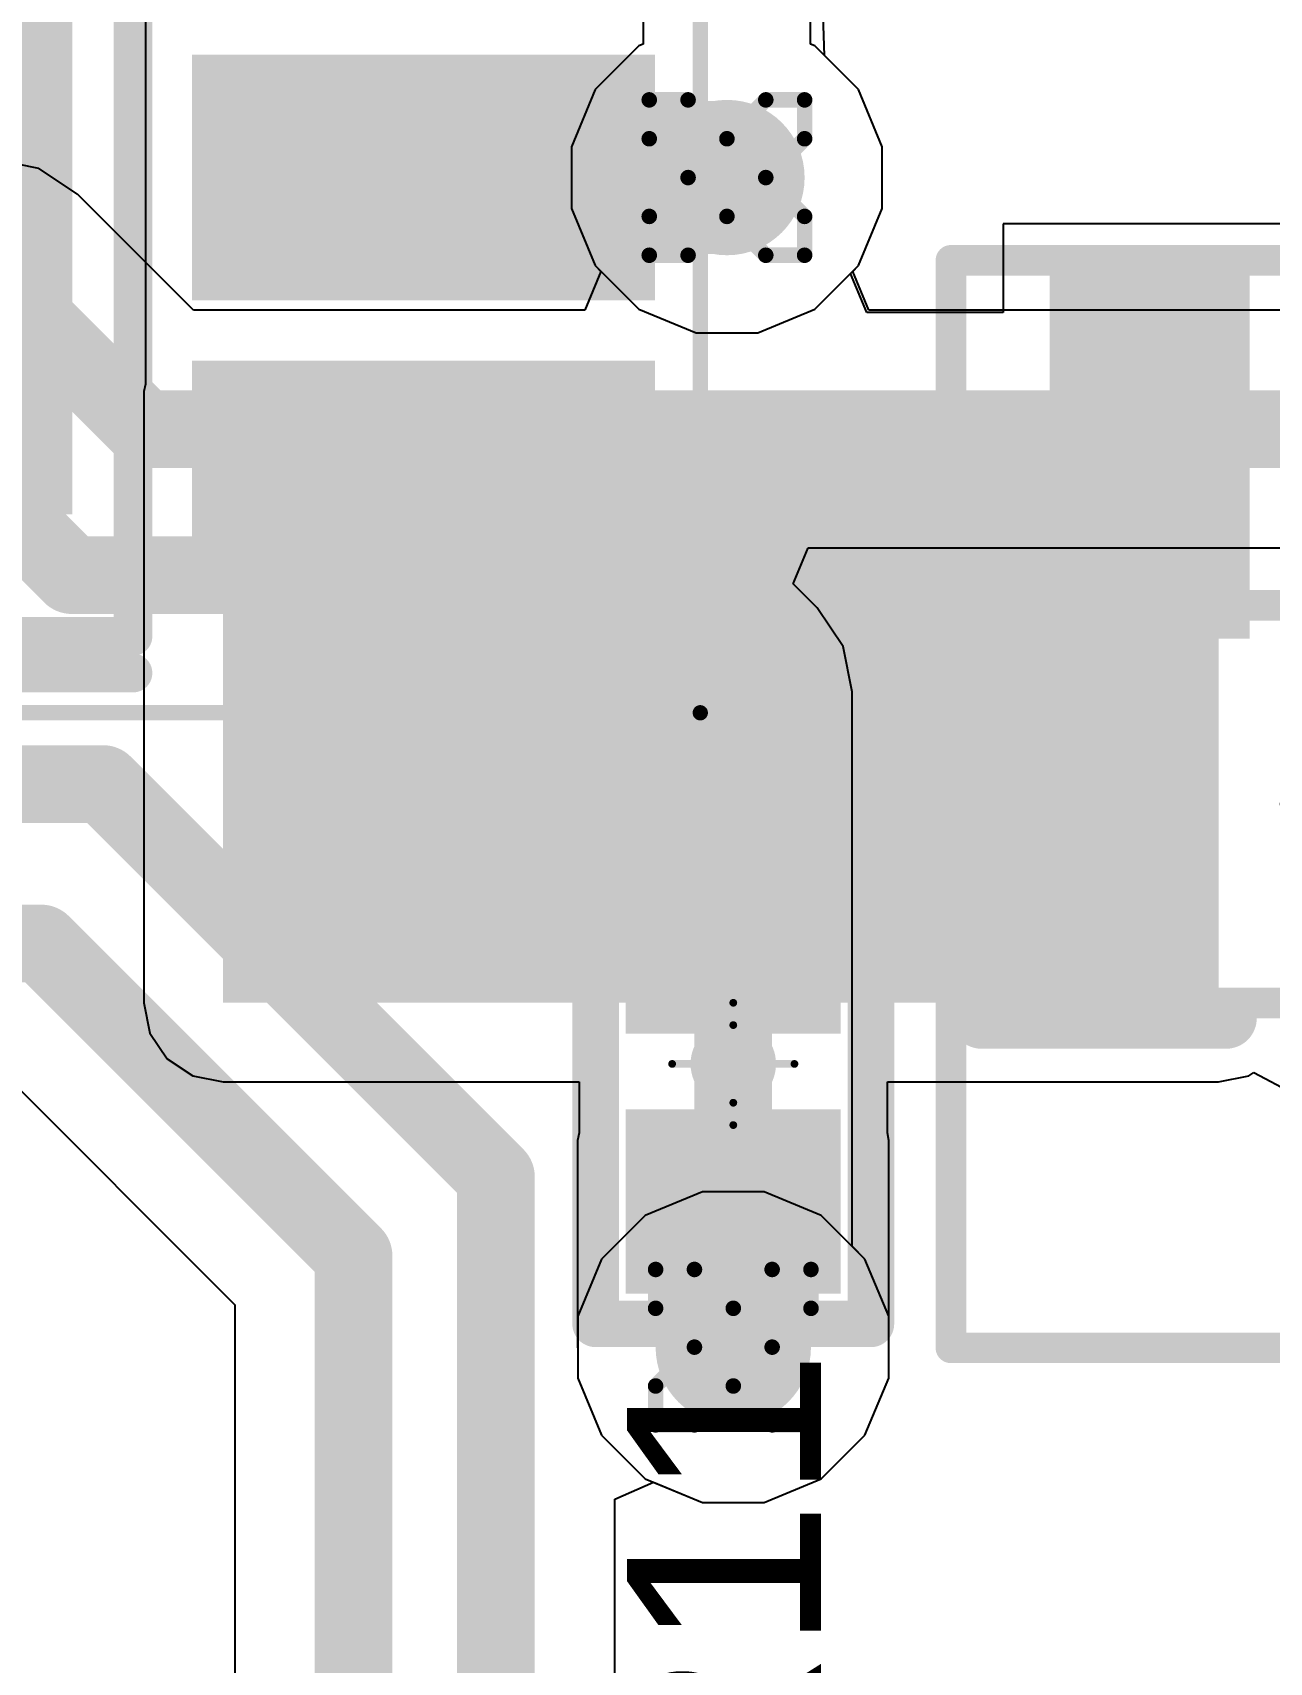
# Model space of a CAD drawing. Header units: inches. Extents: x -13 to 356, y -4 to 120.
# Drawn here: x 16.12 to 20.17, y 9.14 to 14.47 of the extents above; entities that cross this region are included whole.
import ezdxf

# ---------------------------------------------------------------- set-up
doc = ezdxf.new("R2010")
doc.units = ezdxf.units.IN
for name, color, linetype in [('Bottom Layer', 5, 'Continuous'), ('Bottom Overlay', 54, 'Continuous'), ('Drill Drawing', 1, 'Continuous'), ('GND', 16, 'Continuous'), ('Mechanical 13', 56, 'Continuous'), ('Mechanical 15', 56, 'Continuous'), ('Mechanical 16', 56, 'Continuous'), ('Mechanical 4', 56, 'Continuous'), ('POWER', 76, 'Continuous'), ('Top Layer', 1, 'Continuous'), ('Top Overlay', 2, 'Continuous'), ('Top Paste', 8, 'Continuous'), ('Top Solder', 216, 'Continuous'), ('Via Holes', 16, 'Continuous')]:
    doc.layers.add(name, color=color, linetype=linetype)
doc.styles.add('Arial', font='', dxfattribs={"height": 0.2})
doc.styles.get('Arial').set_extended_font_data('Arial')

# ---------------------------------------------------------------- blocks, each defined once
blk = doc.blocks.new('_SOP100P600X160_11N_31')
at = {"layer": 'Top Layer'}
for points in [[(-1.5, 2), (1.5, 2), (1.5, -2), (-1.5, -2)], [(2.095, -0.7), (3.405, -0.7), (3.405, -1.3), (2.095, -1.3)], [(2.095, -1.7), (3.405, -1.7), (3.405, -2.3), (2.095, -2.3)]]:
    blk.add_hatch(color=1, dxfattribs=at).paths.add_polyline_path(points)
at = {"layer": 'Top Paste'}
for points in [[(-1.5, 2), (1.5, 2), (1.5, -2), (-1.5, -2)], [(2.095, -0.7), (3.405, -0.7), (3.405, -1.3), (2.095, -1.3)], [(2.095, -1.7), (3.405, -1.7), (3.405, -2.3), (2.095, -2.3)]]:
    blk.add_hatch(color=8, dxfattribs=at).paths.add_polyline_path(points)
at = {"layer": 'Top Solder'}
for points in [[(-1.6016, 2.1016), (1.6016, 2.1016), (1.6016, -2.1016), (-1.6016, -2.1016)], [(1.9934, -0.5984), (3.5066, -0.5984), (3.5066, -1.4016), (1.9934, -1.4016)], [(1.9934, -1.5984), (3.5066, -1.5984), (3.5066, -2.4016), (1.9934, -2.4016)]]:
    blk.add_hatch(color=216, dxfattribs=at).paths.add_polyline_path(points)
at = {"layer": 'Mechanical 16', "const_width": 0.05}
for points in [[(3.655, -2.75), (3.655, 2.75)], [(-3.655, -2.75), (3.655, -2.75)]]:
    blk.add_lwpolyline(points, dxfattribs=at)
at = {"layer": 'Mechanical 16', "const_width": 0.025}
blk.add_lwpolyline([(3.6425, -2.75, 1), (3.6675, -2.75, 1)], format="xyb", close=True, dxfattribs=at)
blk.add_lwpolyline([(3.6425, -2.75, 1), (3.6675, -2.75, 1)], format="xyb", close=True, dxfattribs=at)
at = {"layer": 'Mechanical 4', "const_width": 0.127}
for points in [[(1.8, -2.5), (1.8, 2.5)], [(1.8, -2.5), (1.8, 2.5)], [(-1.8, -2.5), (1.8, -2.5)], [(-1.8, -2.5), (1.8, -2.5)]]:
    blk.add_lwpolyline(points, dxfattribs=at)
at = {"layer": 'Mechanical 4', "const_width": 0.0635}
blk.add_lwpolyline([(1.7682, -2.5, 1), (1.8317, -2.5, 1)], format="xyb", close=True, dxfattribs=at)
blk.add_lwpolyline([(1.7682, -2.5, 1), (1.8317, -2.5, 1)], format="xyb", close=True, dxfattribs=at)
blk.add_lwpolyline([(1.7682, -2.5, 1), (1.8317, -2.5, 1)], format="xyb", close=True, dxfattribs=at)
blk.add_lwpolyline([(1.7682, -2.5, 1), (1.8317, -2.5, 1)], format="xyb", close=True, dxfattribs=at)
at = {"layer": 'Top Overlay', "const_width": 0.127}
blk.add_lwpolyline([(-1.8, -2.62), (1.8, -2.62)], dxfattribs=at)
at = {"layer": 'Top Overlay', "const_width": 0.0635}
blk.add_lwpolyline([(1.7682, -2.62, 1), (1.8317, -2.62, 1)], format="xyb", close=True, dxfattribs=at)
blk = doc.blocks.new('SOT23_3L_50')
at = {"layer": 'Top Layer'}
for points in [[(0.225, 0.625), (-0.225, 0.625), (-0.225, 1.625), (0.225, 1.625)], [(-0.725, -1.643), (-1.175, -1.643), (-1.175, -0.643), (-0.725, -0.643)], [(1.175, -1.643), (0.725, -1.643), (0.725, -0.643), (1.175, -0.643)]]:
    blk.add_hatch(color=1, dxfattribs=at).paths.add_polyline_path(points)
at = {"layer": 'Top Paste'}
for points in [[(0.225, 0.625), (-0.225, 0.625), (-0.225, 1.625), (0.225, 1.625)], [(-0.725, -1.643), (-1.175, -1.643), (-1.175, -0.643), (-0.725, -0.643)], [(1.175, -1.643), (0.725, -1.643), (0.725, -0.643), (1.175, -0.643)]]:
    blk.add_hatch(color=8, dxfattribs=at).paths.add_polyline_path(points)
at = {"layer": 'Top Solder'}
for points in [[(0.3266, 0.5234), (-0.3266, 0.5234), (-0.3266, 1.7266), (0.3266, 1.7266)], [(-0.6234, -1.7446), (-1.2766, -1.7446), (-1.2766, -0.5414), (-0.6234, -0.5414)], [(1.2766, -1.7446), (0.6234, -1.7446), (0.6234, -0.5414), (1.2766, -0.5414)]]:
    blk.add_hatch(color=216, dxfattribs=at).paths.add_polyline_path(points)
at = {"layer": 'Mechanical 13', "const_width": 0.1}
for points in [[(-1.5, 0.65), (-1.5, -0.65)], [(1.5, 0.65), (-1.5, 0.65)], [(1.5, 0.65), (1.5, -0.65)], [(1.5, -0.65), (-1.5, -0.65)]]:
    blk.add_lwpolyline(points, dxfattribs=at)
at = {"layer": 'Mechanical 13', "const_width": 0.05}
for points in [[(-1.525, 0.65, 1), (-1.475, 0.65, 1)], [(-1.525, 0.65, 1), (-1.475, 0.65, 1)], [(1.475, 0.65, 1), (1.525, 0.65, 1)], [(1.475, 0.65, 1), (1.525, 0.65, 1)], [(-1.525, -0.65, 1), (-1.475, -0.65, 1)], [(-1.525, -0.65, 1), (-1.475, -0.65, 1)], [(1.475, -0.65, 1), (1.525, -0.65, 1)], [(1.475, -0.65, 1), (1.525, -0.65, 1)]]:
    blk.add_lwpolyline(points, format="xyb", close=True, dxfattribs=at)
at = {"layer": 'Mechanical 15'}
for points, const_width in [([(-1.6, 1.778), (-1.6, -1.778)], 0.1), ([(1.6, 1.778), (-1.6, 1.778)], 0.1), ([(1.6, 1.778), (1.6, -1.778)], 0.1), ([(0, 0.5), (0, -0.5)], 0.05), ([(0.5, 0), (-0.5, 0)], 0.05), ([(1.6, -1.778), (-1.6, -1.778)], 0.1)]:
    blk.add_lwpolyline(points, dxfattribs=dict(at, const_width=const_width))
for points, const_width in [([(-1.625, 1.778, 1), (-1.575, 1.778, 1)], 0.05), ([(-1.625, 1.778, 1), (-1.575, 1.778, 1)], 0.05), ([(1.575, 1.778, 1), (1.625, 1.778, 1)], 0.05), ([(1.575, 1.778, 1), (1.625, 1.778, 1)], 0.05), ([(-0.0125, 0.5, 1), (0.0125, 0.5, 1)], 0.025), ([(0.35, 0, 1), (-0.35, 0, 1)], 0.05), ([(-0.5125, 0, 1), (-0.4875, 0, 1)], 0.025), ([(-0.3625, 0, 1), (-0.3375, 0, 1)], 0.025), ([(0.3375, 0, 1), (0.3625, 0, 1)], 0.025), ([(0.4875, 0, 1), (0.5125, 0, 1)], 0.025), ([(-0.0125, -0.5, 1), (0.0125, -0.5, 1)], 0.025), ([(-1.625, -1.778, 1), (-1.575, -1.778, 1)], 0.05), ([(-1.625, -1.778, 1), (-1.575, -1.778, 1)], 0.05), ([(1.575, -1.778, 1), (1.625, -1.778, 1)], 0.05), ([(1.575, -1.778, 1), (1.625, -1.778, 1)], 0.05)]:
    blk.add_lwpolyline(points, format="xyb", close=True, dxfattribs=dict(at, const_width=const_width))
at = {"layer": 'Top Overlay', "const_width": 0.2}
for points in [[(-0.7, 0.7), (-1.5, 0.7)], [(-1.5, 0.7), (-1.5, -0.3)], [(1.5, 0.7), (0.7, 0.7)], [(1.5, 0.7), (1.5, -0.3)]]:
    blk.add_lwpolyline(points, dxfattribs=at)
at = {"layer": 'Top Overlay'}
for points, const_width in [([(-1.55, 0.7, 1), (-1.45, 0.7, 1)], 0.1), ([(-1.55, 0.7, 1), (-1.45, 0.7, 1)], 0.1), ([(-0.75, 0.7, 1), (-0.65, 0.7, 1)], 0.1), ([(0.65, 0.7, 1), (0.75, 0.7, 1)], 0.1), ([(1.45, 0.7, 1), (1.55, 0.7, 1)], 0.1), ([(1.45, 0.7, 1), (1.55, 0.7, 1)], 0.1), ([(-1.55, -0.3, 1), (-1.45, -0.3, 1)], 0.1), ([(1.45, -0.3, 1), (1.55, -0.3, 1)], 0.1), ([(-1.475, -1.524, 1), (-1.725, -1.524, 1)], 0.25), ([(-1.7875, -1.524, 1), (-1.6625, -1.524, 1)], 0.125), ([(-1.5375, -1.524, 1), (-1.4125, -1.524, 1)], 0.125)]:
    blk.add_lwpolyline(points, format="xyb", close=True, dxfattribs=dict(at, const_width=const_width))
blk = doc.blocks.new('R_0402_L_51')
at = {"layer": 'Top Layer'}
for points in [[(-0.6001, 0.2499), (-0.2001, 0.2499), (-0.2001, -0.2501), (-0.6001, -0.2501)], [(0.2499, 0.2499), (0.6499, 0.2499), (0.6499, -0.2501), (0.2499, -0.2501)]]:
    blk.add_hatch(color=1, dxfattribs=at).paths.add_polyline_path(points)
at = {"layer": 'Top Paste'}
for points in [[(-0.6001, 0.2499), (-0.2001, 0.2499), (-0.2001, -0.2501), (-0.6001, -0.2501)], [(0.2499, 0.2499), (0.6499, 0.2499), (0.6499, -0.2501), (0.2499, -0.2501)]]:
    blk.add_hatch(color=8, dxfattribs=at).paths.add_polyline_path(points)
at = {"layer": 'Top Solder'}
for points in [[(-0.7017, 0.3515), (-0.0985, 0.3515), (-0.0985, -0.3517), (-0.7017, -0.3517)], [(0.1483, 0.3515), (0.7515, 0.3515), (0.7515, -0.3517), (0.1483, -0.3517)]]:
    blk.add_hatch(color=216, dxfattribs=at).paths.add_polyline_path(points)
at = {"layer": 'Mechanical 15', "const_width": 0.0254}
for points in [[(0, -0.2), (0, 0.2)], [(0.2, 0), (-0.2, 0)]]:
    blk.add_lwpolyline(points, dxfattribs=at)
at = {"layer": 'Mechanical 15'}
for points, const_width in [([(-0.0063, 0.2, 1), (0.0063, 0.2, 1)], 0.0127), ([(0.127, 0, 1), (-0.127, 0, 1)], 0.0254), ([(-0.2063, 0, 1), (-0.1936, 0, 1)], 0.0127), ([(-0.1333, 0, 1), (-0.1206, 0, 1)], 0.0127), ([(0.1206, 0, 1), (0.1333, 0, 1)], 0.0127), ([(0.1936, 0, 1), (0.2063, 0, 1)], 0.0127), ([(-0.0063, -0.2, 1), (0.0063, -0.2, 1)], 0.0127)]:
    blk.add_lwpolyline(points, format="xyb", close=True, dxfattribs=dict(at, const_width=const_width))
at = {"layer": 'Top Overlay', "const_width": 0.1524}
for points in [[(0.8499, 0.4499), (-0.8001, 0.4499)], [(-0.8001, -0.4501), (-0.8001, 0.4499)], [(0.8499, -0.4501), (0.8499, 0.4499)], [(0.8499, -0.4501), (-0.8001, -0.4501)]]:
    blk.add_lwpolyline(points, dxfattribs=at)
at = {"layer": 'Top Overlay', "const_width": 0.0762}
for points in [[(-0.8382, 0.4499, 1), (-0.762, 0.4499, 1)], [(-0.8382, 0.4499, 1), (-0.762, 0.4499, 1)], [(0.8118, 0.4499, 1), (0.888, 0.4499, 1)], [(0.8118, 0.4499, 1), (0.888, 0.4499, 1)], [(-0.8382, -0.4501, 1), (-0.762, -0.4501, 1)], [(-0.8382, -0.4501, 1), (-0.762, -0.4501, 1)], [(0.8118, -0.4501, 1), (0.888, -0.4501, 1)], [(0.8118, -0.4501, 1), (0.888, -0.4501, 1)]]:
    blk.add_lwpolyline(points, format="xyb", close=True, dxfattribs=at)

msp = doc.modelspace()

# ---------------------------------------------------------------- hatches: boundary and pattern name
at = {"layer": 'Bottom Layer'}
h = msp.add_hatch(color=5, dxfattribs=at)
edge = h.paths.add_edge_path()
edge.add_arc((18.3941, 13.994), 0.254, 0, 360)
h = msp.add_hatch(color=5, dxfattribs=at)
edge = h.paths.add_edge_path()
edge.add_arc((18.4149, 10.1697), 0.254, 0, 360)
at = {"layer": 'GND'}
h = msp.add_hatch(color=16, dxfattribs=at)
edge = h.paths.add_edge_path()
edge.add_arc((18.3941, 13.994), 0.254, 0, 360)
h = msp.add_hatch(color=16, dxfattribs=at)
edge = h.paths.add_edge_path()
edge.add_arc((18.4149, 10.1697), 0.254, 0, 360)
at = {"layer": 'POWER'}
h = msp.add_hatch(color=76, dxfattribs=at)
edge = h.paths.add_edge_path()
edge.add_arc((18.3941, 13.994), 0.254, 0, 360)
h = msp.add_hatch(color=76, dxfattribs=at)
edge = h.paths.add_edge_path()
edge.add_arc((18.4149, 10.1697), 0.254, 0, 360)
at = {"layer": 'Top Layer'}
for points in [[(17.402, 14.244), (17.402, 13.744), (18.3941, 13.744), (18.3941, 14.244)], [(16.747, 11.2958), (20.0014, 11.2958), (20.0014, 13.294), (16.747, 13.294)], [(18.6649, 10.8458), (18.1649, 10.8458), (18.1649, 10.1697), (18.6649, 10.1697)]]:
    msp.add_hatch(color=1, dxfattribs=at).paths.add_polyline_path(points)
h = msp.add_hatch(color=1, dxfattribs=at)
edge = h.paths.add_edge_path()
edge.add_arc((18.3941, 13.994), 0.254, 0, 360)
h = msp.add_hatch(color=1, dxfattribs=at)
edge = h.paths.add_edge_path()
edge.add_arc((18.4149, 10.1697), 0.254, 0, 360)
at = {"layer": 'Via Holes'}
h = msp.add_hatch(color=7, dxfattribs=at)
edge = h.paths.add_edge_path()
edge.add_arc((18.3941, 13.994), 0.127, 0, 360)
h = msp.add_hatch(color=7, dxfattribs=at)
edge = h.paths.add_edge_path()
edge.add_arc((18.4149, 10.1697), 0.127, 0, 360)

# ---------------------------------------------------------------- linework, layer by layer
at = {"layer": 'Bottom Layer'}
for p, q in [((18.1204, 14.5575), (18.1204, 14.4305)), ((18.7129, 14.3936), (18.7086, 14.5233)), ((18.1063, 14.4247), (17.9634, 14.2818)), ((18.1204, 14.4305), (18.1063, 14.4247)), ((18.8247, 14.2818), (18.7129, 14.3936)), ((17.9634, 14.2818), (17.8861, 14.095)), ((18.9021, 14.095), (18.8247, 14.2818)), ((17.8861, 14.095), (17.8861, 13.893)), ((18.9021, 13.893), (18.9021, 14.095)), ((16.1445, 14.0241), (15.9959, 14.0537)), ((16.2706, 13.9399), (16.1445, 14.0241)), ((16.6502, 13.5603), (16.2706, 13.9399)), ((17.8861, 13.893), (17.9634, 13.7062)), ((18.8247, 13.7062), (18.9021, 13.893)), ((17.9634, 13.7062), (17.9823, 13.6873)), ((18.8058, 13.6873), (18.8247, 13.7062)), ((17.9823, 13.6873), (17.9297, 13.5603)), ((18.8584, 13.5603), (18.8058, 13.6873)), ((17.9297, 13.5603), (16.6502, 13.5603)), ((20.7894, 13.5603), (18.8584, 13.5603)), ((18.6106, 12.6661), (18.6592, 12.7834)), ((18.6592, 12.7834), (20.9504, 12.7834)), ((18.6896, 12.5871), (18.6106, 12.6661)), ((18.7738, 12.4611), (18.6896, 12.5871)), ((18.8033, 12.3125), (18.7738, 12.4611)), ((18.8033, 10.4997), (18.8033, 12.3125)), ((15.9916, 11.101), (16.7848, 10.3078)), ((18.8455, 10.4575), (18.8033, 10.4997)), ((18.9229, 10.2708), (18.8455, 10.4575)), ((16.7848, 10.3078), (16.7848, 2.9169)), ((18.9229, 10.0687), (18.9229, 10.2708)), ((18.8455, 9.882), (18.9229, 10.0687)), ((18.7026, 9.7391), (18.8455, 9.882)), ((18.0274, 9.6728), (18.1544, 9.7278)), ((18.1544, 9.7278), (18.3138, 9.6617)), ((18.5159, 9.6617), (18.7026, 9.7391)), ((18.0274, 3.2588), (18.0274, 9.6728)), ((18.3138, 9.6617), (18.5159, 9.6617))]:
    msp.add_line(p, q, dxfattribs=at)
at = {"layer": 'Bottom Layer', "const_width": 0.254}
for points in [[(15.9959, 13.6652), (16.4893, 13.1718)], [(15.7698, 13.1762), (16.252, 12.694)], [(16.4893, 13.1718), (20.9504, 13.1718)], [(16.252, 12.694), (18.0333, 12.694)], [(18.0333, 12.694), (18.4149, 12.3125)], [(18.4149, 10.1697), (18.4149, 12.3125)], [(9.2429, 12.0109), (16.3547, 12.0109)], [(16.3547, 12.0109), (17.6389, 10.7267)], [(11.538, 11.4895), (16.1525, 11.4895)], [(16.1525, 11.4895), (17.1733, 10.4687)], [(17.6389, 3.0979), (17.6389, 10.7267)], [(17.1733, 2.9169), (17.1733, 10.4687)]]:
    msp.add_lwpolyline(points, dxfattribs=at)
at = {"layer": 'Bottom Layer', "const_width": 0.127}
for points in [[(16.4258, 13.1718, 1), (16.5528, 13.1718, 1)], [(16.4258, 13.1718, 1), (16.5528, 13.1718, 1)], [(16.1885, 12.694, 1), (16.3155, 12.694, 1)], [(16.1885, 12.694, 1), (16.3155, 12.694, 1)], [(17.9698, 12.694, 1), (18.0968, 12.694, 1)], [(17.9698, 12.694, 1), (18.0968, 12.694, 1)], [(18.3514, 12.3125, 1), (18.4784, 12.3125, 1)], [(18.3514, 12.3125, 1), (18.4784, 12.3125, 1)], [(16.2912, 12.0109, 1), (16.4182, 12.0109, 1)], [(16.2912, 12.0109, 1), (16.4182, 12.0109, 1)], [(16.089, 11.4895, 1), (16.216, 11.4895, 1)], [(16.089, 11.4895, 1), (16.216, 11.4895, 1)], [(17.5754, 10.7267, 1), (17.7024, 10.7267, 1)], [(17.5754, 10.7267, 1), (17.7024, 10.7267, 1)], [(17.1098, 10.4687, 1), (17.2368, 10.4687, 1)], [(17.1098, 10.4687, 1), (17.2368, 10.4687, 1)], [(18.3514, 10.1697, 1), (18.4784, 10.1697, 1)]]:
    msp.add_lwpolyline(points, format="xyb", close=True, dxfattribs=at)
at = {"layer": 'Drill Drawing', "const_width": 0.0508}
for points in [[(18.1401, 14.121), (18.1401, 14.248)], [(18.1401, 14.248), (18.2671, 14.248)], [(18.2671, 14.248), (18.3941, 14.121)], [(18.3941, 14.121), (18.5211, 14.248)], [(18.5211, 14.248), (18.6481, 14.248)], [(18.6481, 14.121), (18.6481, 14.248)], [(18.1401, 14.121), (18.2671, 13.994)], [(18.5211, 13.994), (18.6481, 14.121)], [(18.1401, 13.867), (18.2671, 13.994)], [(18.5211, 13.994), (18.6481, 13.867)], [(18.1401, 13.74), (18.1401, 13.867)], [(18.2671, 13.74), (18.3941, 13.867)], [(18.3941, 13.867), (18.5211, 13.74)], [(18.6481, 13.74), (18.6481, 13.867)], [(18.1401, 13.74), (18.2671, 13.74)], [(18.5211, 13.74), (18.6481, 13.74)], [(18.1609, 10.2967), (18.1609, 10.4237)], [(18.1609, 10.4237), (18.2879, 10.4237)], [(18.2879, 10.4237), (18.4149, 10.2967)], [(18.4149, 10.2967), (18.5419, 10.4237)], [(18.5419, 10.4237), (18.6689, 10.4237)], [(18.6689, 10.2967), (18.6689, 10.4237)], [(18.1609, 10.2967), (18.2879, 10.1697)], [(18.5419, 10.1697), (18.6689, 10.2967)], [(18.1609, 10.0427), (18.2879, 10.1697)], [(18.5419, 10.1697), (18.6689, 10.0427)], [(18.1609, 9.9157), (18.1609, 10.0427)], [(18.2879, 9.9157), (18.4149, 10.0427)], [(18.4149, 10.0427), (18.5419, 9.9157)], [(18.6689, 9.9157), (18.6689, 10.0427)], [(18.1609, 9.9157), (18.2879, 9.9157)], [(18.5419, 9.9157), (18.6689, 9.9157)]]:
    msp.add_lwpolyline(points, dxfattribs=at)
at = {"layer": 'Drill Drawing', "const_width": 0.0254}
for points in [[(18.1274, 14.248, 1), (18.1528, 14.248, 1)], [(18.1274, 14.248, 1), (18.1528, 14.248, 1)], [(18.2544, 14.248, 1), (18.2798, 14.248, 1)], [(18.2544, 14.248, 1), (18.2798, 14.248, 1)], [(18.5084, 14.248, 1), (18.5338, 14.248, 1)], [(18.5084, 14.248, 1), (18.5338, 14.248, 1)], [(18.6354, 14.248, 1), (18.6608, 14.248, 1)], [(18.6354, 14.248, 1), (18.6608, 14.248, 1)], [(18.1274, 14.121, 1), (18.1528, 14.121, 1)], [(18.1274, 14.121, 1), (18.1528, 14.121, 1)], [(18.3814, 14.121, 1), (18.4068, 14.121, 1)], [(18.3814, 14.121, 1), (18.4068, 14.121, 1)], [(18.6354, 14.121, 1), (18.6608, 14.121, 1)], [(18.6354, 14.121, 1), (18.6608, 14.121, 1)], [(18.2544, 13.994, 1), (18.2798, 13.994, 1)], [(18.2544, 13.994, 1), (18.2798, 13.994, 1)], [(18.5084, 13.994, 1), (18.5338, 13.994, 1)], [(18.5084, 13.994, 1), (18.5338, 13.994, 1)], [(18.1274, 13.867, 1), (18.1528, 13.867, 1)], [(18.1274, 13.867, 1), (18.1528, 13.867, 1)], [(18.3814, 13.867, 1), (18.4068, 13.867, 1)], [(18.3814, 13.867, 1), (18.4068, 13.867, 1)], [(18.6354, 13.867, 1), (18.6608, 13.867, 1)], [(18.6354, 13.867, 1), (18.6608, 13.867, 1)], [(18.1274, 13.74, 1), (18.1528, 13.74, 1)], [(18.1274, 13.74, 1), (18.1528, 13.74, 1)], [(18.2544, 13.74, 1), (18.2798, 13.74, 1)], [(18.2544, 13.74, 1), (18.2798, 13.74, 1)], [(18.5084, 13.74, 1), (18.5338, 13.74, 1)], [(18.5084, 13.74, 1), (18.5338, 13.74, 1)], [(18.6354, 13.74, 1), (18.6608, 13.74, 1)], [(18.6354, 13.74, 1), (18.6608, 13.74, 1)], [(18.1482, 10.4237, 1), (18.1736, 10.4237, 1)], [(18.1482, 10.4237, 1), (18.1736, 10.4237, 1)], [(18.2752, 10.4237, 1), (18.3006, 10.4237, 1)], [(18.2752, 10.4237, 1), (18.3006, 10.4237, 1)], [(18.5292, 10.4237, 1), (18.5546, 10.4237, 1)], [(18.5292, 10.4237, 1), (18.5546, 10.4237, 1)], [(18.6562, 10.4237, 1), (18.6816, 10.4237, 1)], [(18.6562, 10.4237, 1), (18.6816, 10.4237, 1)], [(18.1482, 10.2967, 1), (18.1736, 10.2967, 1)], [(18.1482, 10.2967, 1), (18.1736, 10.2967, 1)], [(18.4022, 10.2967, 1), (18.4276, 10.2967, 1)], [(18.4022, 10.2967, 1), (18.4276, 10.2967, 1)], [(18.6562, 10.2967, 1), (18.6816, 10.2967, 1)], [(18.6562, 10.2967, 1), (18.6816, 10.2967, 1)], [(18.2752, 10.1697, 1), (18.3006, 10.1697, 1)], [(18.2752, 10.1697, 1), (18.3006, 10.1697, 1)], [(18.5292, 10.1697, 1), (18.5546, 10.1697, 1)], [(18.5292, 10.1697, 1), (18.5546, 10.1697, 1)], [(18.1482, 10.0427, 1), (18.1736, 10.0427, 1)], [(18.1482, 10.0427, 1), (18.1736, 10.0427, 1)], [(18.4022, 10.0427, 1), (18.4276, 10.0427, 1)], [(18.4022, 10.0427, 1), (18.4276, 10.0427, 1)], [(18.6562, 10.0427, 1), (18.6816, 10.0427, 1)], [(18.6562, 10.0427, 1), (18.6816, 10.0427, 1)], [(18.1482, 9.9157, 1), (18.1736, 9.9157, 1)], [(18.1482, 9.9157, 1), (18.1736, 9.9157, 1)], [(18.2752, 9.9157, 1), (18.3006, 9.9157, 1)], [(18.2752, 9.9157, 1), (18.3006, 9.9157, 1)], [(18.5292, 9.9157, 1), (18.5546, 9.9157, 1)], [(18.5292, 9.9157, 1), (18.5546, 9.9157, 1)], [(18.6562, 9.9157, 1), (18.6816, 9.9157, 1)], [(18.6562, 9.9157, 1), (18.6816, 9.9157, 1)]]:
    msp.add_lwpolyline(points, format="xyb", close=True, dxfattribs=at)
at = {"layer": 'GND'}
for p, q in [((18.1204, 14.5575), (18.1204, 14.4305)), ((18.6677, 14.4305), (18.6677, 14.5575)), ((18.1063, 14.4247), (17.9634, 14.2818)), ((18.1204, 14.4305), (18.1063, 14.4247)), ((18.6818, 14.4247), (18.6677, 14.4305)), ((18.8247, 14.2818), (18.6818, 14.4247)), ((17.9634, 14.2818), (17.8861, 14.095)), ((18.9021, 14.095), (18.8247, 14.2818)), ((17.8861, 14.095), (17.8861, 13.893)), ((18.9021, 13.893), (18.9021, 14.095)), ((17.8861, 13.893), (17.9634, 13.7062)), ((18.8247, 13.7062), (18.9021, 13.893)), ((17.9634, 13.7062), (18.1063, 13.5633)), ((18.6818, 13.5633), (18.8247, 13.7062)), ((18.1063, 13.5633), (18.293, 13.486)), ((18.4951, 13.486), (18.6818, 13.5633)), ((18.293, 13.486), (18.4951, 13.486)), ((18.3138, 10.6777), (18.1271, 10.6004)), ((18.5159, 10.6777), (18.3138, 10.6777)), ((18.7026, 10.6004), (18.5159, 10.6777)), ((18.1271, 10.6004), (17.9842, 10.4575)), ((18.8455, 10.4575), (18.7026, 10.6004)), ((17.9842, 10.4575), (17.9069, 10.2708)), ((18.9229, 10.2708), (18.8455, 10.4575)), ((17.9069, 10.2708), (17.9069, 10.0687)), ((18.9229, 10.0687), (18.9229, 10.2708)), ((17.9069, 10.0687), (17.9842, 9.882)), ((18.8455, 9.882), (18.9229, 10.0687)), ((17.9842, 9.882), (18.1271, 9.7391)), ((18.7026, 9.7391), (18.8455, 9.882)), ((18.1271, 9.7391), (18.3138, 9.6617)), ((18.5159, 9.6617), (18.7026, 9.7391)), ((18.3138, 9.6617), (18.5159, 9.6617))]:
    msp.add_line(p, q, dxfattribs=at)
at = {"layer": 'POWER'}
for p, q in [((18.3138, 10.6777), (18.1271, 10.6004)), ((18.5159, 10.6777), (18.3138, 10.6777)), ((18.7026, 10.6004), (18.5159, 10.6777)), ((18.1271, 10.6004), (17.9842, 10.4575)), ((18.8455, 10.4575), (18.7026, 10.6004)), ((17.9842, 10.4575), (17.9069, 10.2708)), ((18.9229, 10.2708), (18.8455, 10.4575)), ((17.9069, 10.2708), (17.9069, 10.0687)), ((18.9229, 10.0687), (18.9229, 10.2708)), ((17.9069, 10.0687), (17.9842, 9.882)), ((18.8455, 9.882), (18.9229, 10.0687)), ((17.9842, 9.882), (18.1271, 9.7391)), ((18.7026, 9.7391), (18.8455, 9.882)), ((18.1271, 9.7391), (18.3138, 9.6617)), ((18.5159, 9.6617), (18.7026, 9.7391)), ((18.3138, 9.6617), (18.5159, 9.6617))]:
    msp.add_line(p, q, dxfattribs=at)
at = {"layer": 'Top Layer'}
for p, q in [((16.493, 15.44), (16.493, 14.44)), ((18.6677, 14.4305), (18.6677, 14.5575)), ((16.493, 14.44), (16.493, 13.319)), ((18.6818, 14.4247), (18.6677, 14.4305)), ((18.8247, 14.2818), (18.6818, 14.4247)), ((18.9021, 14.095), (18.8247, 14.2818)), ((18.9021, 13.893), (18.9021, 14.095)), ((18.8247, 13.7062), (18.9021, 13.893)), ((20.2554, 13.8424), (19.2974, 13.8424)), ((19.2974, 13.8424), (19.2974, 13.553)), ((18.7985, 13.68), (18.8247, 13.7062)), ((18.8511, 13.553), (18.7985, 13.68)), ((19.2974, 13.553), (18.8511, 13.553)), ((16.493, 13.319), (16.4881, 13.294)), ((16.4881, 13.294), (16.4881, 11.2958)), ((16.4881, 11.2958), (16.5078, 11.1967)), ((16.5078, 11.1967), (16.5639, 11.1127)), ((16.5639, 11.1127), (16.6479, 11.0566)), ((16.6479, 11.0566), (16.747, 11.0369)), ((16.747, 11.0369), (17.9109, 11.0369)), ((17.9109, 11.0369), (17.9109, 10.8709)), ((18.9189, 10.8708), (18.9189, 11.0369)), ((18.9189, 11.0369), (20.0014, 11.0369)), ((20.0014, 11.0369), (20.1005, 11.0566)), ((20.1005, 11.0566), (20.117, 11.0676)), ((20.117, 11.0676), (20.244, 10.9997)), ((17.9109, 10.8709), (17.9059, 10.8458)), ((17.9059, 10.8458), (17.9059, 10.1697)), ((18.9238, 10.8458), (18.9189, 10.8708)), ((18.9238, 10.1697), (18.9238, 10.8458)), ((17.9059, 10.1697), (17.9069, 10.1648)), ((17.9069, 10.1648), (17.9069, 10.0687)), ((18.9229, 10.1648), (18.9238, 10.1697)), ((18.9229, 10.0687), (18.9229, 10.1648)), ((17.9069, 10.0687), (17.9842, 9.882)), ((18.8455, 9.882), (18.9229, 10.0687)), ((17.9842, 9.882), (18.1271, 9.7391)), ((18.7026, 9.7391), (18.8455, 9.882)), ((18.1271, 9.7391), (18.3138, 9.6617)), ((18.5159, 9.6617), (18.7026, 9.7391)), ((18.3138, 9.6617), (18.5159, 9.6617))]:
    msp.add_line(p, q, dxfattribs=at)

# ---------------------------------------------------------------- block references
msp.add_blockref('_SOP100P600X160_11N_31', (14.652, 14.994))
for name, p, rotation in [('SOT23_3L_50', (20.7264, 11.9454), 180), ('R_0402_L_51', (18.4149, 11.0958), 270)]:
    msp.add_blockref(name, p, dxfattribs=dict(rotation=rotation))

# ---------------------------------------------------------------- texts
at = {"layer": 'Bottom Overlay', "style": 'Arial', "text_generation_flag": 2}
msp.add_text('S', height=1.524, rotation=270, dxfattribs=at).set_placement((18.2356, 11.9076))
at = {"layer": 'Top Overlay', "style": 'Arial'}
msp.add_text('R11', height=0.635, rotation=90, dxfattribs=at).set_placement((18.7019, 8.535))

doc.saveas('drawing.dxf')
